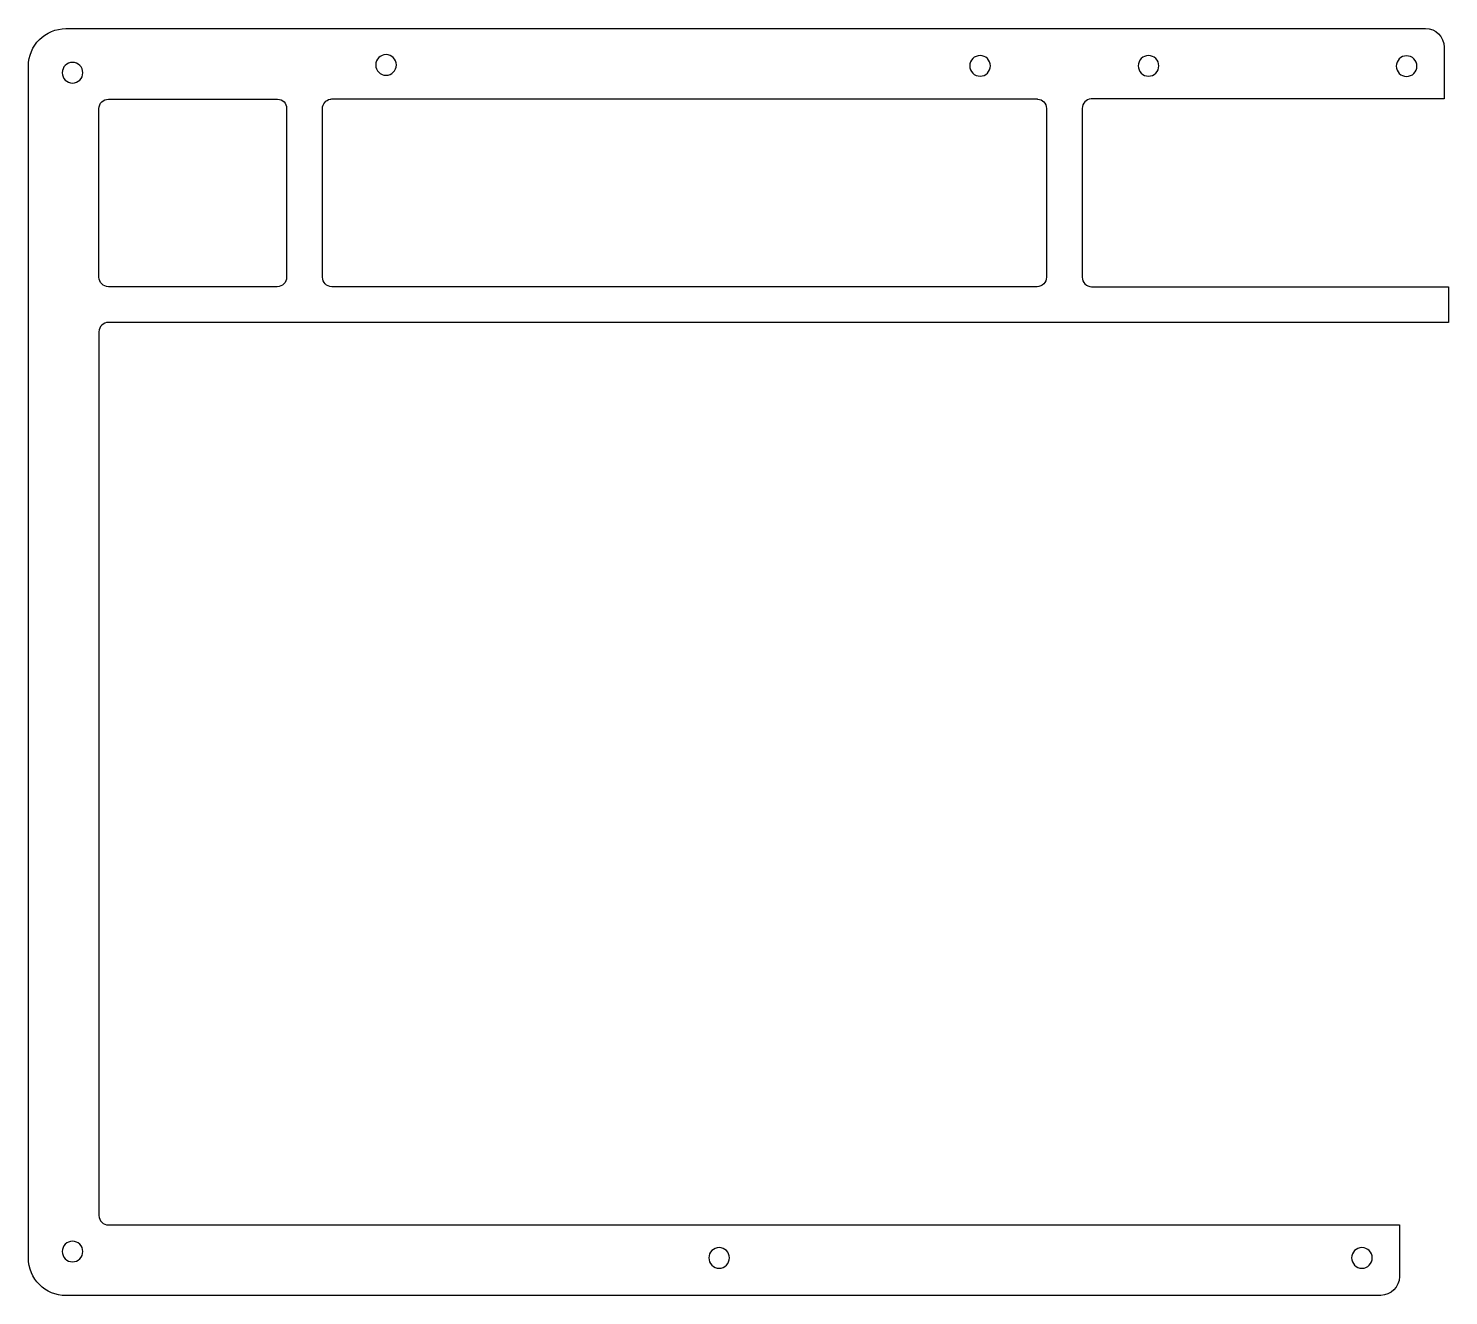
# Model space of a CAD drawing. Header units: inches. Extents: x 54 to 205, y 84 to 219.
import ezdxf

# ---------------------------------------------------------------- set-up
doc = ezdxf.new("R2010")
doc.units = ezdxf.units.IN
doc.header["$MEASUREMENT"] = 0
doc.layers.add('Layer 1', color=7, linetype='Continuous')

# ---------------------------------------------------------------- blocks, each defined once
blk = doc.blocks.new('block 2')
at = {"layer": 'Layer 1', "color": 160, "lineweight": 25, "true_color": 0x1f44dd}
for points, knots in [([(53.75, 214.71), (53.75, 214.71), (53.75, 211.21), (53.75, 211.21), (53.75, 211.21), (53.75, 87.65), (53.75, 87.65), (53.75, 85.44), (55.54, 83.65), (57.75, 83.65), (57.75, 83.65), (197.86, 83.68), (197.86, 83.68), (198.96, 83.68), (199.86, 84.58), (199.86, 85.68), (199.86, 85.68), (199.86, 91.2), (199.86, 91.2), (199.86, 91.2), (62.27, 91.18), (62.27, 91.18), (61.72, 91.18), (61.27, 91.62), (61.27, 92.18), (61.27, 92.18), (61.27, 186.39), (61.27, 186.39), (61.27, 186.94), (61.72, 187.39), (62.27, 187.39), (62.27, 187.39), (205.1, 187.39), (205.1, 187.39), (205.1, 187.39), (205.1, 191.2), (205.1, 191.2), (205.1, 191.2), (167.05, 191.2), (167.05, 191.2), (166.5, 191.2), (166.05, 191.65), (166.05, 192.2), (166.05, 192.2), (166.05, 210.21), (166.05, 210.21), (166.05, 210.74), (166.46, 211.17), (166.99, 211.21), (166.99, 211.21), (204.62, 211.21), (204.62, 211.21), (204.62, 211.21), (204.62, 216.74), (204.62, 216.74), (204.62, 216.74), (204.62, 216.74), (204.62, 216.74), (204.62, 217.84), (203.73, 218.74), (202.62, 218.74), (202.62, 218.74), (57.75, 218.71), (57.75, 218.71), (55.54, 218.71), (53.75, 216.92), (53.75, 214.71)], [0, 0, 0, 0, 1, 1, 1, 2, 2, 2, 3, 3, 3, 4, 4, 4, 5, 5, 5, 6, 6, 6, 7, 7, 7, 8, 8, 8, 9, 9, 9, 10, 10, 10, 11, 11, 11, 12, 12, 12, 13, 13, 13, 14, 14, 14, 15, 15, 15, 16, 16, 16, 17, 17, 17, 18, 18, 18, 19, 19, 19, 20, 20, 20, 21, 21, 21, 22, 22, 22, 22]), ([(61.27, 192.2), (61.27, 191.65), (61.72, 191.2), (62.27, 191.2), (62.27, 191.2), (80.27, 191.2), (80.27, 191.2), (80.83, 191.2), (81.27, 191.65), (81.27, 192.2), (81.27, 192.2), (81.27, 210.21), (81.27, 210.21), (81.27, 210.21), (81.27, 210.21), (81.27, 210.21), (81.27, 210.75), (80.84, 211.19), (80.3, 211.19), (80.3, 211.19), (62.27, 211.19), (62.27, 211.19), (61.72, 211.19), (61.27, 210.74), (61.27, 210.19), (61.27, 210.19), (61.27, 192.2), (61.27, 192.2)], [0, 0, 0, 0, 1, 1, 1, 2, 2, 2, 3, 3, 3, 4, 4, 4, 5, 5, 5, 6, 6, 6, 7, 7, 7, 8, 8, 8, 9, 9, 9, 9]), ([(85.09, 192.2), (85.09, 191.65), (85.53, 191.2), (86.09, 191.2), (86.09, 191.2), (161.24, 191.2), (161.24, 191.2), (161.79, 191.2), (162.24, 191.65), (162.24, 192.2), (162.24, 192.2), (162.24, 210.21), (162.24, 210.21), (162.24, 210.74), (161.82, 211.17), (161.3, 211.2), (161.28, 211.21), (161.26, 211.21), (161.24, 211.21), (161.24, 211.21), (86.09, 211.21), (86.09, 211.21), (86.02, 211.21), (85.96, 211.2), (85.9, 211.19), (85.44, 211.1), (85.09, 210.7), (85.09, 210.21), (85.09, 210.21), (85.09, 192.2), (85.09, 192.2)], [0, 0, 0, 0, 1, 1, 1, 2, 2, 2, 3, 3, 3, 4, 4, 4, 5, 5, 5, 6, 6, 6, 7, 7, 7, 8, 8, 8, 9, 9, 9, 10, 10, 10, 10])]:
    blk.add_open_spline(points, degree=3, knots=knots, dxfattribs=at)

msp = doc.modelspace()

# ---------------------------------------------------------------- linework, layer by layer
at = {"layer": 'Layer 1', "color": 205, "lineweight": 25, "true_color": 0x7c46af}
for points in [[(59.55, 214.01), (59.55, 213.41), (59.05, 212.91), (58.45, 212.91), (57.84, 212.91), (57.35, 213.41), (57.35, 214.01), (57.35, 214.62), (57.84, 215.11), (58.45, 215.11), (59.05, 215.11), (59.55, 214.62), (59.55, 214.01)], [(92.96, 214.84), (92.96, 214.23), (92.46, 213.74), (91.86, 213.74), (91.25, 213.74), (90.76, 214.23), (90.76, 214.84), (90.76, 215.45), (91.25, 215.94), (91.86, 215.94), (92.46, 215.94), (92.96, 215.45), (92.96, 214.84)], [(156.27, 214.74), (156.27, 214.13), (155.77, 213.64), (155.17, 213.64), (154.56, 213.64), (154.07, 214.13), (154.07, 214.74), (154.07, 215.35), (154.56, 215.84), (155.17, 215.84), (155.77, 215.84), (156.27, 215.35), (156.27, 214.74)], [(174.22, 214.74), (174.22, 214.13), (173.73, 213.64), (173.12, 213.64), (172.51, 213.64), (172.02, 214.13), (172.02, 214.74), (172.02, 215.35), (172.51, 215.84), (173.12, 215.84), (173.73, 215.84), (174.22, 215.35), (174.22, 214.74)], [(201.72, 214.71), (201.72, 214.11), (201.23, 213.61), (200.62, 213.61), (200.01, 213.61), (199.52, 214.11), (199.52, 214.71), (199.52, 215.32), (200.01, 215.81), (200.62, 215.81), (201.23, 215.81), (201.72, 215.32), (201.72, 214.71)], [(59.55, 88.35), (59.55, 87.74), (59.05, 87.25), (58.45, 87.25), (57.84, 87.25), (57.35, 87.74), (57.35, 88.35), (57.35, 88.96), (57.84, 89.45), (58.45, 89.45), (59.05, 89.45), (59.55, 88.96), (59.55, 88.35)], [(128.46, 87.67), (128.46, 87.07), (127.97, 86.57), (127.36, 86.57), (126.75, 86.57), (126.26, 87.07), (126.26, 87.67), (126.26, 88.28), (126.75, 88.77), (127.36, 88.77), (127.97, 88.77), (128.46, 88.28), (128.46, 87.67)], [(196.96, 87.67), (196.96, 87.07), (196.47, 86.57), (195.86, 86.57), (195.25, 86.57), (194.76, 87.07), (194.76, 87.67), (194.76, 88.28), (195.25, 88.77), (195.86, 88.77), (196.47, 88.77), (196.96, 88.28), (196.96, 87.67)]]:
    msp.add_open_spline(points, degree=3, knots=[0, 0, 0, 0, 1, 1, 1, 2, 2, 2, 3, 3, 3, 4, 4, 4, 4], dxfattribs=at)

# ---------------------------------------------------------------- block references
at = {"layer": 'Layer 1'}
msp.add_blockref('block 2', (0, 0), dxfattribs=at)

doc.saveas('drawing.dxf')
